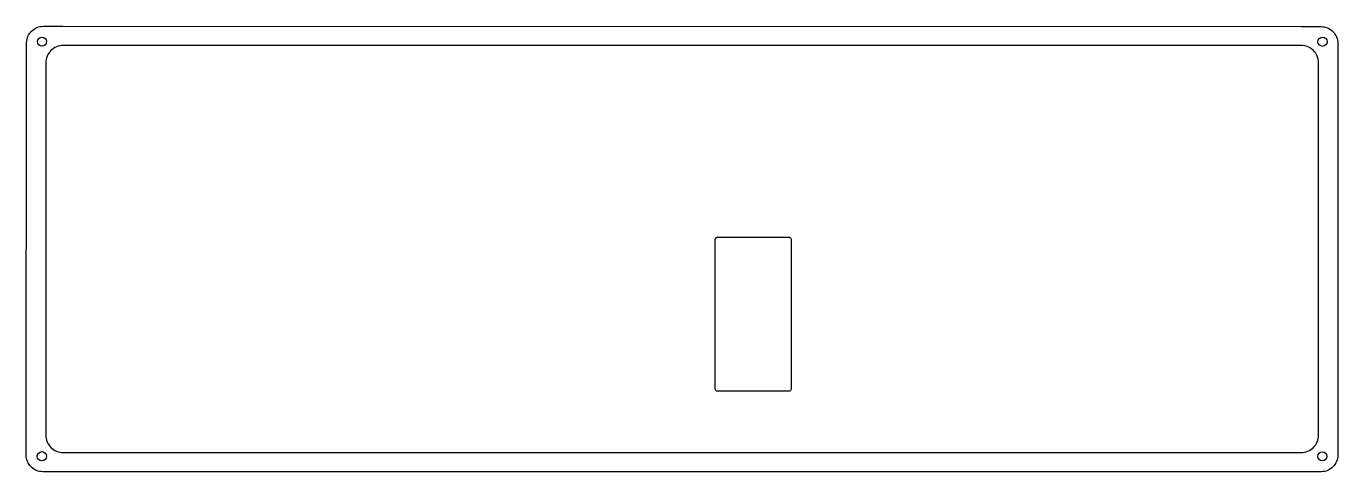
# Model space of a CAD drawing. Header units: millimetres. Extents: x -340 to -12, y 12 to 123.
import ezdxf

# ---------------------------------------------------------------- set-up
doc = ezdxf.new("R2010")
doc.units = ezdxf.units.MM
doc.layers.get('0').update_dxf_attribs({"linetype": 'CONTINUOUS'})

msp = doc.modelspace()

# ---------------------------------------------------------------- linework, layer by layer
for points in [[(-11.8, 21), (-11.8, 15.95, -0.414214), (-15.95, 11.8), (-336.05, 11.8, -0.414214), (-340.2, 15.95), (-340.2, 20.97), (-340.1, 114), (-340.1, 119.05, -0.414214), (-335.95, 123.2), (-331.03, 123.2), (-21, 123.1), (-15.95, 123.1, -0.414214), (-11.8, 118.95), (-11.8, 114.03)], [(-335.3, 114.05), (-335.3, 20.95, 0.414214), (-330.95, 16.6), (-20.95, 16.6, 0.414214), (-16.6, 20.95), (-16.6, 114.05, 0.414214), (-20.95, 118.4), (-330.95, 118.4, 0.414214)], [(-167.17, 70.45), (-149.17, 70.45, -0.414214), (-148.67, 69.95), (-148.67, 32.45, -0.414214), (-149.17, 31.95), (-167.17, 31.95, -0.414214), (-167.67, 32.45), (-167.67, 69.95, -0.414214)]]:
    msp.add_lwpolyline(points, format="xyb", close=True)
for centre in [(-336.25, 119.35), (-15.62, 119.33), (-336.28, 15.67), (-15.65, 15.65)]:
    msp.add_circle(centre, 1.15)

doc.saveas('drawing.dxf')
